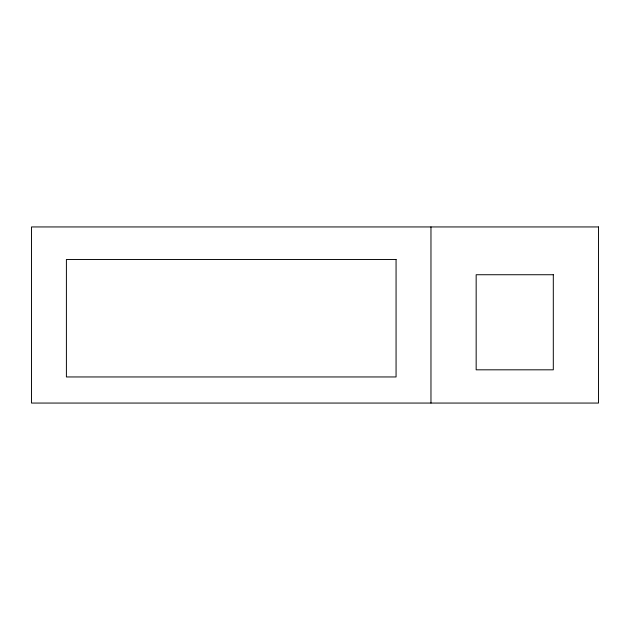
<?xml version="1.0" encoding="UTF-8"?>
<svg xmlns="http://www.w3.org/2000/svg" width="630" height="630" viewBox="0 0 630 630"><rect width="100%" height="100%" fill="white"/><g stroke="black" fill="none" stroke-linecap="round" stroke-linejoin="round"><path stroke-width="0.94" d="M430.967 226.942L430.967 403.058M598.5 226.942L31.5 226.942L31.5 403.058L598.5 403.058L598.5 226.942M396.065 259.473L66.402 259.473L66.402 376.953L396.065 376.953L396.065 259.473M553.305 274.735L476.162 274.735L476.162 369.818L553.305 369.818L553.305 274.735"/></g></svg>
